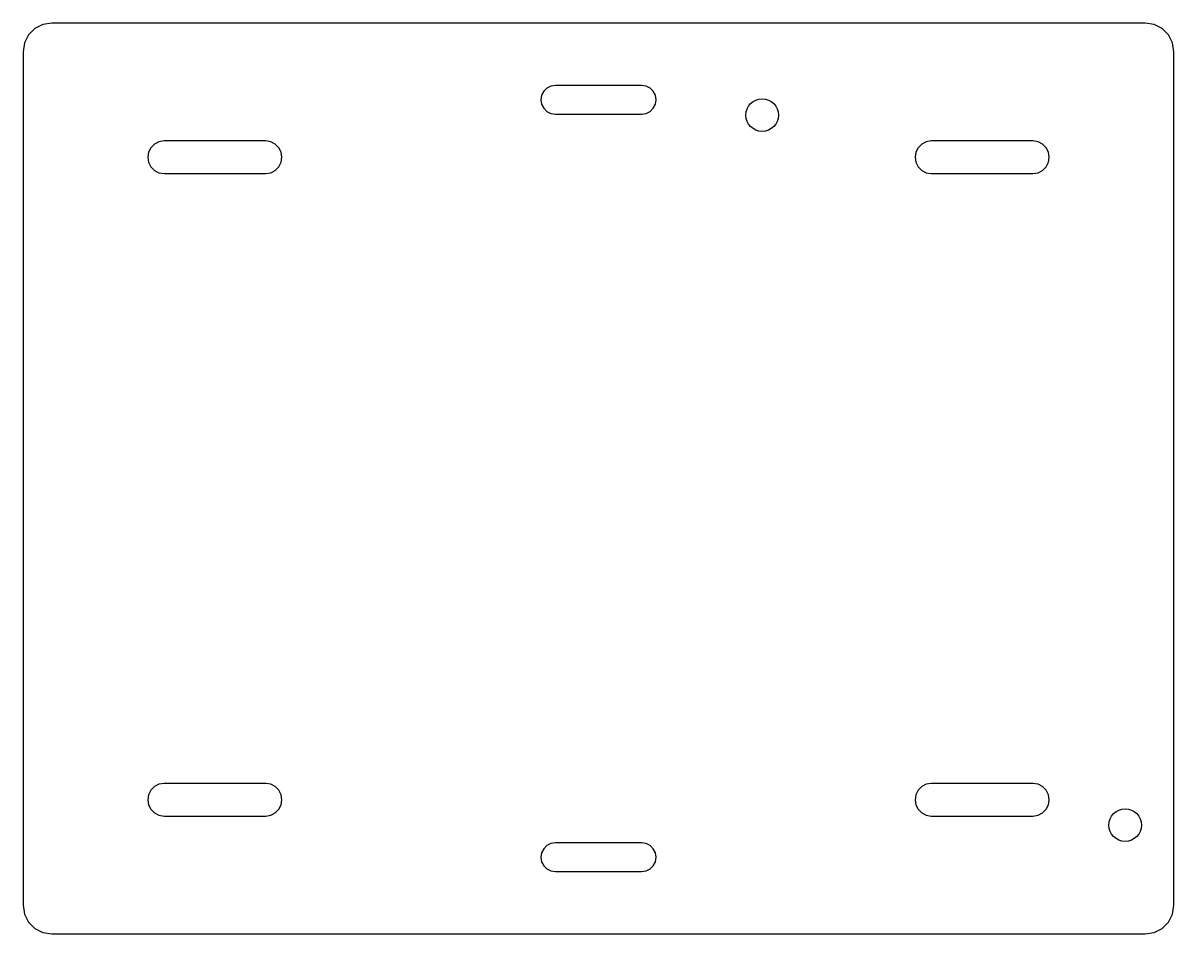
# Model space of a CAD drawing. Extents: x 0 to 120, y 0 to 95.
import ezdxf

# ---------------------------------------------------------------- set-up
doc = ezdxf.new("R2010")
doc.units = 0

msp = doc.modelspace()

# ---------------------------------------------------------------- linework, layer by layer
at = {"layer": 'CUT'}
for points in [[(120, 92), (119.8532, 92.9271), (119.4271, 93.7634), (118.7634, 94.4271), (117.9271, 94.8532), (117, 95), (3, 95), (2.0729, 94.8532), (1.2366, 94.4271), (0.5729, 93.7634), (0.1468, 92.9271), (0, 92), (0, 3), (0.1468, 2.0729), (0.5729, 1.2366), (1.2366, 0.5729), (2.0729, 0.1468), (3, 0), (117, 0), (117.9271, 0.1468), (118.7634, 0.5729), (119.4271, 1.2366), (119.8532, 2.0729), (120, 3)], [(66, 87), (65.9266, 87.4635), (65.7135, 87.8817), (65.3817, 88.2135), (64.9635, 88.4266), (64.5, 88.5), (55.5, 88.5), (55.0365, 88.4266), (54.6183, 88.2135), (54.2865, 87.8817), (54.0734, 87.4635), (54, 87), (54, 87), (54.0734, 86.5365), (54.2865, 86.1183), (54.6183, 85.7865), (55.0365, 85.5734), (55.5, 85.5), (64.5, 85.5), (64.9635, 85.5734), (65.3817, 85.7865), (65.7135, 86.1183), (65.9266, 86.5365), (66, 87)], [(27, 81), (26.9168, 81.5253), (26.6753, 81.9992), (26.2992, 82.3753), (25.8253, 82.6168), (25.3, 82.7), (14.7, 82.7), (14.1747, 82.6168), (13.7008, 82.3753), (13.3247, 81.9992), (13.0832, 81.5253), (13, 81), (13, 81), (13.0832, 80.4747), (13.3247, 80.0008), (13.7008, 79.6247), (14.1747, 79.3832), (14.7, 79.3), (25.3, 79.3), (25.8253, 79.3832), (26.2992, 79.6247), (26.6753, 80.0008), (26.9168, 80.4747), (27, 81)], [(107, 81), (106.9168, 81.5253), (106.6753, 81.9992), (106.2992, 82.3753), (105.8253, 82.6168), (105.3, 82.7), (94.7, 82.7), (94.1747, 82.6168), (93.7008, 82.3753), (93.3247, 81.9992), (93.0832, 81.5253), (93, 81), (93, 81), (93.0832, 80.4747), (93.3247, 80.0008), (93.7008, 79.6247), (94.1747, 79.3832), (94.7, 79.3), (105.3, 79.3), (105.8253, 79.3832), (106.2992, 79.6247), (106.6753, 80.0008), (106.9168, 80.4747), (107, 81)], [(27, 14), (26.9168, 14.5253), (26.6753, 14.9992), (26.2992, 15.3753), (25.8253, 15.6168), (25.3, 15.7), (14.7, 15.7), (14.1747, 15.6168), (13.7008, 15.3753), (13.3247, 14.9992), (13.0832, 14.5253), (13, 14), (13, 14), (13.0832, 13.4747), (13.3247, 13.0008), (13.7008, 12.6247), (14.1747, 12.3832), (14.7, 12.3), (25.3, 12.3), (25.8253, 12.3832), (26.2992, 12.6247), (26.6753, 13.0008), (26.9168, 13.4747), (27, 14)], [(107, 14), (106.9168, 14.5253), (106.6753, 14.9992), (106.2992, 15.3753), (105.8253, 15.6168), (105.3, 15.7), (94.7, 15.7), (94.1747, 15.6168), (93.7008, 15.3753), (93.3247, 14.9992), (93.0832, 14.5253), (93, 14), (93, 14), (93.0832, 13.4747), (93.3247, 13.0008), (93.7008, 12.6247), (94.1747, 12.3832), (94.7, 12.3), (105.3, 12.3), (105.8253, 12.3832), (106.2992, 12.6247), (106.6753, 13.0008), (106.9168, 13.4747), (107, 14)], [(66, 8), (65.9266, 8.4635), (65.7135, 8.8817), (65.3817, 9.2135), (64.9635, 9.4266), (64.5, 9.5), (55.5, 9.5), (55.0365, 9.4266), (54.6183, 9.2135), (54.2865, 8.8817), (54.0734, 8.4635), (54, 8), (54, 8), (54.0734, 7.5365), (54.2865, 7.1183), (54.6183, 6.7865), (55.0365, 6.5734), (55.5, 6.5), (64.5, 6.5), (64.9635, 6.5734), (65.3817, 6.7865), (65.7135, 7.1183), (65.9266, 7.5365), (66, 8)]]:
    msp.add_lwpolyline(points, close=True, dxfattribs=at)
for centre in [(77.066, 85.393), (114.912, 11.352)]:
    msp.add_circle(centre, 1.7, dxfattribs=at)

doc.saveas('drawing.dxf')
